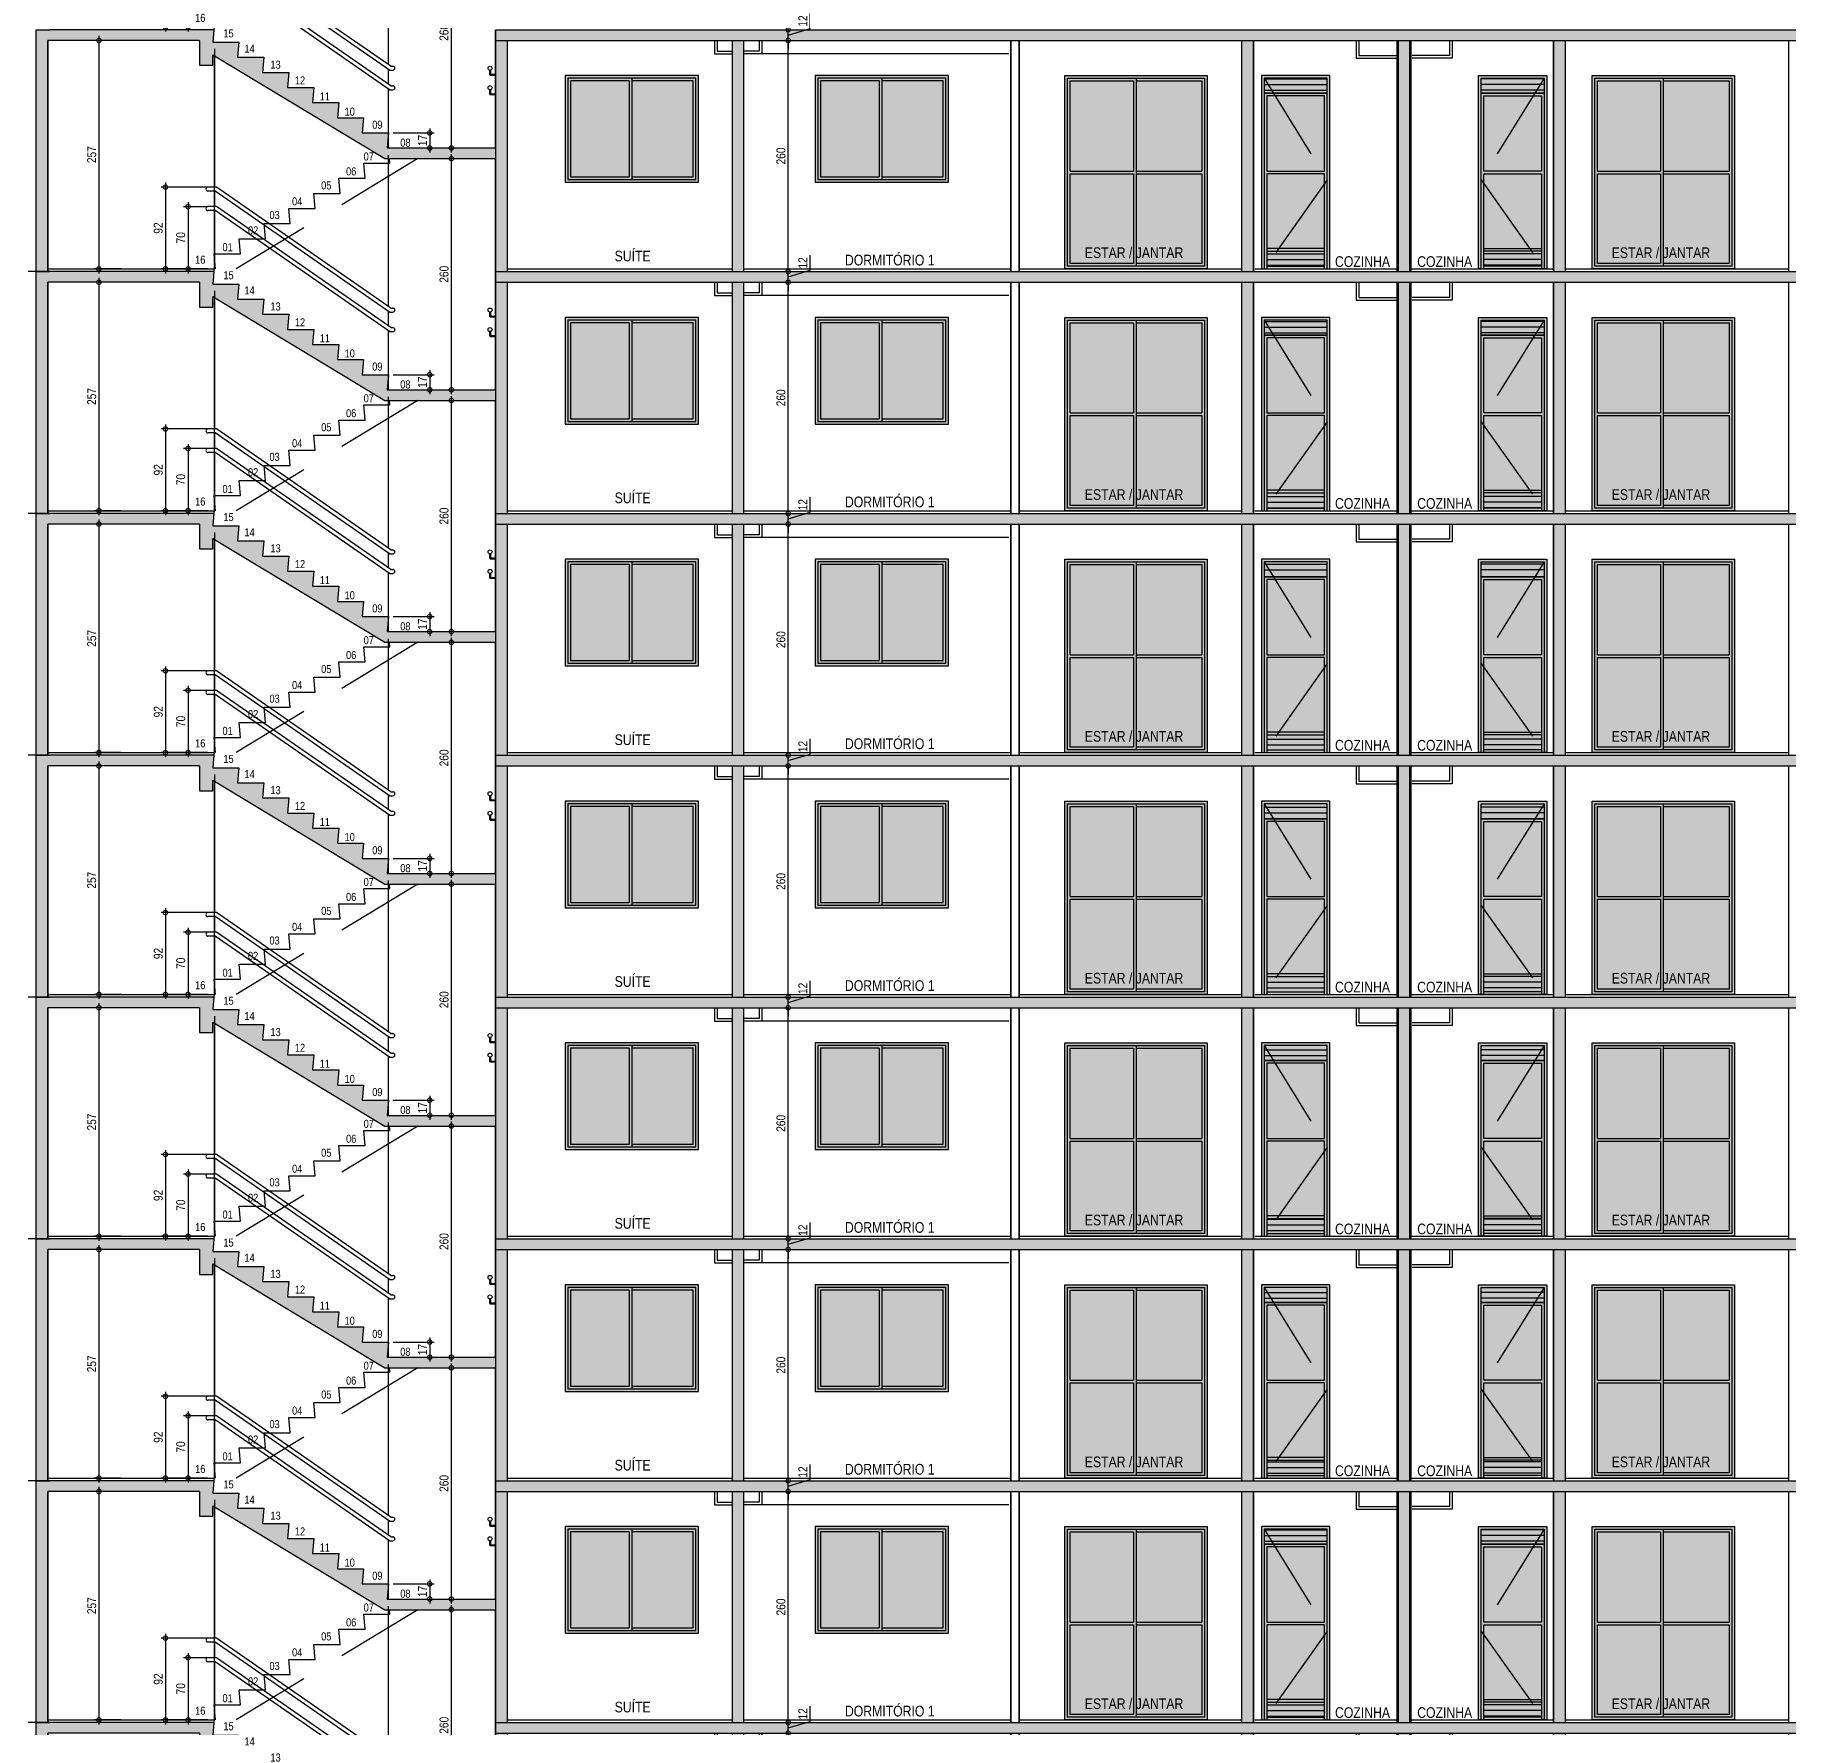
# Model space of a CAD drawing. Header units: metres. Extents: x -9138 to -7768, y 20 to 184.
# Drawn here: x -9022.03 to -9002.3, y 63.44 to 82.48 of the extents above; entities that cross this region are included whole.
import ezdxf
from ezdxf.enums import TextEntityAlignment as Align

# ---------------------------------------------------------------- set-up
doc = ezdxf.new("R2010")
doc.units = ezdxf.units.M
doc.linetypes.add('CTE ELEV$0$DASHEDX2', pattern=[1.5, 1, -0.5])
for name, color, linetype in [('ARQ-DIM EMBASAM', 2, 'Continuous'), ('CTE ELEV$0$ARQ-ALV ACAB', 4, 'Continuous'), ('CTE ELEV$0$ARQ-ALV OSSO', 5, 'Continuous'), ('CTE ELEV$0$ARQ-AUX1', 1, 'Continuous'), ('CTE ELEV$0$ARQ-CAX', 1, 'Continuous'), ('CTE ELEV$0$ARQ-DIM', 2, 'Continuous'), ('CTE ELEV$0$ARQ-EST', 2, 'Continuous'), ('CTE ELEV$0$ARQ-PRJ', 7, 'CTE ELEV$0$DASHEDX2'), ('CTE ELEV$0$ARQ-TXT', 2, 'Continuous'), ('CTE ELEV$0$ES-CORTE', 2, 'Continuous')]:
    doc.layers.add(name, color=color, linetype=linetype)
doc.layers.add('CTE ELEV$0$COR-CAIX', color=7, linetype='Continuous', true_color=0x45494e)
doc.styles.add('CTE ELEV$0$Adesa', font='ARIALN.TTF')
doc.styles.add('CTE ELEV$0$M50', font='ARIALN.TTF', dxfattribs={"height": 0.15})
doc.dimstyles.new('CTE ELEV$0$ADESA 1-0050', dxfattribs={"dimtxt": 0.1, "dimasz": 0.1, "dimexe": 0.05, "dimexo": 0.05, "dimgap": 0.03, "dimtad": 1, "dimdec": 1, "dimlfac": 100, "dimzin": 12, "dimtxsty": 'CTE ELEV$0$Adesa', "dimblk": 'CTE ELEV$0$_DotSmall', "dimcen": 1, "dimdle": 0.05, "dimclrd": 1, "dimclre": 1, "dimclrt": 256, "dimazin": 3, "dimtm": 1e-09, "dimtfac": 1, "dimtdec": 1, "dimtmove": 1, "dimatfit": 0, "dimldrblk": 'CTE ELEV$0$_DotSmall', "dimfxl": 0.8, "dimtvp": 2, "dimtolj": 1, "dimtzin": 0, "dimarcsym": 0})

# ---------------------------------------------------------------- blocks, each defined once
blk = doc.blocks.new('CTE ELEV$0$V P 160x220')
at = {"layer": 'CTE ELEV$0$COR-CAIX'}
h = blk.add_hatch(color=256, dxfattribs=at)
h.dxf.hatch_style = 1
h.paths.add_polyline_path([(0, 2.175), (1.6, 2.175), (1.6, 0), (0, 0)])
h = blk.add_hatch(color=254, dxfattribs=at)
h.dxf.hatch_style = 1
h.paths.add_polyline_path([(0.77, 2.115), (0.06, 2.115), (0.06, 1.1), (0.77, 1.1)])
h.paths.add_polyline_path([(1.54, 2.115), (0.8, 2.115), (0.8, 1.1), (1.54, 1.1)])
h.paths.add_polyline_path([(1.54, 1.07), (0.8, 1.07), (0.8, 0.06), (1.54, 0.06)])
h.paths.add_polyline_path([(0.77, 1.07), (0.06, 1.07), (0.06, 0.06), (0.77, 0.06)])
at = {"layer": 'CTE ELEV$0$ARQ-CAX'}
for p, q in [((0.06, 1.1), (0.77, 1.1)), ((0.06, 1.07), (0.77, 1.07)), ((0.8, 1.1), (1.54, 1.1)), ((0.8, 1.07), (1.54, 1.07))]:
    blk.add_line(p, q, dxfattribs=at)
for points in [[(0, 2.175), (1.6, 2.175), (1.6, 0), (0, 0)], [(0.03, 2.145), (1.57, 2.145), (1.57, 0.03), (0.03, 0.03)]]:
    blk.add_lwpolyline(points, close=True, dxfattribs=at)
for points in [[(0.06, 1.1), (0.06, 2.115), (0.77, 2.115)], [(0.77, 2.115), (0.77, 1.1)], [(0.8, 2.145), (0.8, 0.03)], [(0.8, 2.115), (1.54, 2.115), (1.54, 1.1)], [(0.77, 0.06), (0.06, 0.06), (0.06, 1.07)], [(0.77, 1.07), (0.77, 0.06)], [(1.54, 1.07), (1.54, 0.06), (0.8, 0.06)]]:
    blk.add_lwpolyline(points, dxfattribs=at)
blk = doc.blocks.new('CTE ELEV$0$V J 150x120')
at = {"layer": 'CTE ELEV$0$COR-CAIX'}
h = blk.add_hatch(color=256, dxfattribs=at)
h.dxf.hatch_style = 1
h.paths.add_polyline_path([(1.5, 1.2), (0, 1.2), (0, 0), (1.5, 0)])
h = blk.add_hatch(color=254, dxfattribs=at)
h.dxf.hatch_style = 1
h.paths.add_polyline_path([(0.72, 1.14), (0.06, 1.14), (0.06, 0.06), (0.72, 0.06)])
h.paths.add_polyline_path([(0.75, 0.06), (1.44, 0.06), (1.44, 1.14), (0.75, 1.14)])
for points in [[(1.5, 1.2), (0, 1.2), (0, 0), (1.5, 0)], [(1.47, 1.17), (0.03, 1.17), (0.03, 0.03), (1.47, 0.03)]]:
    blk.add_lwpolyline(points, close=True)
for points in [[(0.72, 1.14), (0.06, 1.14), (0.06, 0.06), (0.72, 0.06)], [(0.72, 1.14), (0.72, 0.06)], [(0.75, 1.17), (0.75, 0.03)], [(0.75, 0.06), (1.44, 0.06), (1.44, 1.14), (0.75, 1.14)]]:
    blk.add_lwpolyline(points)
blk = doc.blocks.new('CTE ELEV$0$V P 80x220')
at = {"layer": 'CTE ELEV$0$ARQ-CAX'}
h = blk.add_hatch(dxfattribs=at)
h.set_pattern_fill('LINE', scale=0.02)
h.set_pattern_definition([(0, (0.74004, 2.16916), (0, 0.0635), [])])
h.paths.add_polyline_path([(0.74, 2.145), (0.03, 2.145), (0.03, 2), (0.74, 2)])
h.paths.add_polyline_path([(0.71, 0.2), (0.06, 0.2), (0.06, 0.03), (0.71, 0.03)])
at = {"layer": 'CTE ELEV$0$COR-CAIX'}
h = blk.add_hatch(color=256, dxfattribs=at)
h.dxf.hatch_style = 1
h.paths.add_polyline_path([(0.77, 0), (0.77, 2.175), (0, 2.175), (0, 0)])
h = blk.add_hatch(color=254, dxfattribs=at)
h.dxf.hatch_style = 1
h.paths.add_polyline_path([(0.71, 1.945), (0.154, 1.945), (0.678, 1.1), (0.71, 1.1)])
h.paths.add_polyline_path([(0.154, 1.945), (0.06, 1.945), (0.06, 1.1), (0.678, 1.1)])
h.paths.add_polyline_path([(0.71, 0.958), (0.71, 1.048), (0.697, 1.07), (0.06, 1.07), (0.06, 0.23), (0.193, 0.23)])
h.paths.add_polyline_path([(0.71, 0.958), (0.193, 0.23), (0.71, 0.23)], flags=17)
at = {"layer": 'CTE ELEV$0$ARQ-CAX'}
for points in [[(0.77, 0), (0.77, 2.175), (0, 2.175), (0, 0)], [(0.74, 2.145), (0.03, 2.145), (0.03, 1.975), (0.74, 1.975)]]:
    blk.add_lwpolyline(points, close=True, dxfattribs=at)
for points in [[(0.74, 0), (0.74, 1.975), (0.03, 1.975), (0.03, 0)], [(0.71, 1.1), (0.71, 1.945), (0.06, 1.945), (0.06, 1.1)], [(0.06, 1.1), (0.71, 1.1)], [(0.06, 1.07), (0.06, 0)], [(0.71, 1.07), (0.06, 1.07)], [(0.71, 0), (0.71, 1.07)], [(0.71, 0.23), (0.06, 0.23)], [(0.06, 0.2), (0.71, 0.2)], [(0.06, 0.03), (0.71, 0.03)], [(0, 0), (0.77, 0)]]:
    blk.add_lwpolyline(points, dxfattribs=at)
at = {"layer": 'CTE ELEV$0$ARQ-PRJ'}
blk.add_lwpolyline([(0.03, 2.145), (0.74, 1), (0.03, 0)], dxfattribs=at)
blk = doc.blocks.new('CTE ELEV$0$_DotSmall')
at = {"color": 0, "linetype": 'ByBlock', "const_width": 0.5}
blk.add_lwpolyline([(-0.0625, 0, 1), (0.0625, 0, 1)], format="xyb", close=True, dxfattribs=at)
blk = doc.blocks.new('*D450')
at = {"layer": 'CTE ELEV$0$ES-CORTE', "color": 1, "lineweight": -2, "transparency": 16777216}
for p, q in [((1.78, 3.45), (1.508, 3.45)), ((1.558, 3.5), (1.558, 2.7)), ((1.78, 2.75), (1.508, 2.75))]:
    blk.add_line(p, q, dxfattribs=at)
at = {"layer": 'Defpoints', "color": 0, "transparency": 16777216}
for p in [(1.83, 3.45, 0), (1.558, 2.75), (1.83, 2.75, 0)]:
    blk.add_point(p, dxfattribs=at)
at = {"layer": 'CTE ELEV$0$ES-CORTE', "color": 1, "lineweight": -2, "transparency": 16777216, "xscale": 0.1, "yscale": 0.1, "zscale": 0.1}
for p, rotation in [((1.558, 3.45), 90), ((1.558, 2.75), 270)]:
    blk.add_blockref('CTE ELEV$0$_DotSmall', p, dxfattribs=dict(at, rotation=rotation))
at = {"layer": 'CTE ELEV$0$ES-CORTE', "transparency": 16777216, "insert": (1.476, 3.1), "char_height": 0.1, "attachment_point": 5, "rotation": 90, "style": 'CTE ELEV$0$Adesa'}
blk.add_mtext('\\A1;70', dxfattribs=at)
blk = doc.blocks.new('*D451')
at = {"layer": 'CTE ELEV$0$ES-CORTE', "color": 1, "lineweight": -2, "transparency": 16777216}
for p, q in [((1.779, 3.67), (1.254, 3.67)), ((1.304, 3.72), (1.304, 2.7)), ((1.779, 2.75), (1.254, 2.75))]:
    blk.add_line(p, q, dxfattribs=at)
at = {"layer": 'Defpoints', "color": 0, "transparency": 16777216}
for p in [(1.829, 3.67, 0), (1.304, 2.75), (1.829, 2.75, 0)]:
    blk.add_point(p, dxfattribs=at)
at = {"layer": 'CTE ELEV$0$ES-CORTE', "color": 1, "lineweight": -2, "transparency": 16777216, "xscale": 0.1, "yscale": 0.1, "zscale": 0.1}
for p, rotation in [((1.304, 3.67), 90), ((1.304, 2.75), 270)]:
    blk.add_blockref('CTE ELEV$0$_DotSmall', p, dxfattribs=dict(at, rotation=rotation))
at = {"layer": 'CTE ELEV$0$ES-CORTE', "transparency": 16777216, "insert": (1.223, 3.21), "char_height": 0.1, "attachment_point": 5, "rotation": 90, "style": 'CTE ELEV$0$Adesa'}
blk.add_mtext('\\A1;92', dxfattribs=at)
blk = doc.blocks.new('*D695')
at = {"layer": 'CTE ELEV$0$ES-CORTE', "color": 1, "lineweight": -2, "transparency": 16777216}
for p, q in [((4.276, 1.61), (4.276, 1.34)), ((3.863, 1.56), (4.326, 1.56)), ((3.863, 1.39), (4.326, 1.39))]:
    blk.add_line(p, q, dxfattribs=at)
at = {"layer": 'Defpoints', "color": 0, "transparency": 16777216}
for p in [(3.813, 1.56, 0), (3.813, 1.39, 0), (4.276, 1.39)]:
    blk.add_point(p, dxfattribs=at)
at = {"layer": 'CTE ELEV$0$ES-CORTE', "color": 1, "lineweight": -2, "transparency": 16777216, "xscale": 0.1, "yscale": 0.1, "zscale": 0.1}
for p, rotation in [((4.276, 1.56), 90), ((4.276, 1.39), 270)]:
    blk.add_blockref('CTE ELEV$0$_DotSmall', p, dxfattribs=dict(at, rotation=rotation))
at = {"layer": 'CTE ELEV$0$ES-CORTE', "transparency": 16777216, "insert": (4.195, 1.475), "char_height": 0.1, "attachment_point": 5, "rotation": 90, "style": 'CTE ELEV$0$Adesa'}
blk.add_mtext('\\A1;17', dxfattribs=at)
blk = doc.blocks.new('*D696')
at = {"layer": 'CTE ELEV$0$ES-CORTE', "color": 1, "lineweight": -2, "transparency": 16777216}
for p, q in [((7.88, 2.6), (8.357, 2.6)), ((8.307, -0.05), (8.307, 2.65)), ((7.88, 0), (8.357, 0))]:
    blk.add_line(p, q, dxfattribs=at)
at = {"layer": 'Defpoints', "color": 0, "transparency": 16777216}
for p in [(7.83, 2.6, 0), (8.307, 2.6), (7.83, 0, 0)]:
    blk.add_point(p, dxfattribs=at)
at = {"layer": 'CTE ELEV$0$ES-CORTE', "color": 1, "lineweight": -2, "transparency": 16777216, "xscale": 0.1, "yscale": 0.1, "zscale": 0.1}
for p, rotation in [((8.307, 2.6), 90), ((8.307, 0), 270)]:
    blk.add_blockref('CTE ELEV$0$_DotSmall', p, dxfattribs=dict(at, rotation=rotation))
at = {"layer": 'CTE ELEV$0$ES-CORTE', "transparency": 16777216, "insert": (8.226, 1.3), "char_height": 0.1, "attachment_point": 5, "rotation": 90, "style": 'CTE ELEV$0$Adesa'}
blk.add_mtext('\\A1;260', dxfattribs=at)
blk = doc.blocks.new('*D697')
at = {"layer": 'CTE ELEV$0$ES-CORTE', "color": 1, "lineweight": -2, "transparency": 16777216}
for p, q in [((8.307, 2.72), (8.307, 2.82)), ((8.553, 2.734), (8.553, 2.903)), ((8.168, 2.72), (8.357, 2.72)), ((8.168, 2.6), (8.357, 2.6)), ((8.307, 2.66), (8.553, 2.734)), ((8.307, 2.6), (8.307, 2.72)), ((8.307, 2.6), (8.307, 2.72)), ((8.307, 2.6), (8.307, 2.5))]:
    blk.add_line(p, q, dxfattribs=at)
at = {"layer": 'Defpoints', "color": 0, "transparency": 16777216}
for p in [(8.118, 2.72, 0), (8.118, 2.6), (8.307, 2.72)]:
    blk.add_point(p, dxfattribs=at)
at = {"layer": 'CTE ELEV$0$ES-CORTE', "color": 1, "lineweight": -2, "transparency": 16777216, "xscale": 0.1, "yscale": 0.1, "zscale": 0.1}
for p, rotation in [((8.307, 2.72), 270), ((8.307, 2.6), 90)]:
    blk.add_blockref('CTE ELEV$0$_DotSmall', p, dxfattribs=dict(at, rotation=rotation))
at = {"layer": 'CTE ELEV$0$ES-CORTE', "transparency": 16777216, "insert": (8.472, 2.818), "char_height": 0.1, "attachment_point": 5, "rotation": 90, "style": 'CTE ELEV$0$Adesa'}
blk.add_mtext('\\A1;12', dxfattribs=at)
blk = doc.blocks.new('*D419')
at = {"layer": 'CTE ELEV$0$ARQ-DIM', "color": 1, "lineweight": -2, "transparency": 16777216}
for p, q in [((-9021.062, 66.1), (-9021.359, 66.1)), ((-9021.309, 66.15), (-9021.309, 63.48)), ((-9021.062, 63.53), (-9021.359, 63.53))]:
    blk.add_line(p, q, dxfattribs=at)
at = {"layer": 'Defpoints', "color": 0, "transparency": 16777216}
for p in [(-9021.012, 66.1, 0), (-9021.309, 63.53), (-9021.012, 63.53, 0)]:
    blk.add_point(p, dxfattribs=at)
at = {"layer": 'CTE ELEV$0$ARQ-DIM', "color": 1, "lineweight": -2, "transparency": 16777216, "xscale": 0.1, "yscale": 0.1, "zscale": 0.1}
for p, rotation in [((-9021.309, 66.1), 90), ((-9021.309, 63.53), 270)]:
    blk.add_blockref('CTE ELEV$0$_DotSmall', p, dxfattribs=dict(at, rotation=rotation))
at = {"layer": 'CTE ELEV$0$ARQ-DIM', "transparency": 16777216, "insert": (-9021.39, 64.815), "char_height": 0.1, "attachment_point": 5, "rotation": 90, "style": 'CTE ELEV$0$Adesa'}
blk.add_mtext('\\A1;257', dxfattribs=at)
blk = doc.blocks.new('*D420')
at = {"layer": 'CTE ELEV$0$ARQ-DIM', "color": 1, "lineweight": -2, "transparency": 16777216}
for p, q in [((-9017.377, 64.77), (-9017.295, 64.77)), ((-9017.345, 62.12), (-9017.345, 64.82)), ((-9017.398, 62.17), (-9017.295, 62.17))]:
    blk.add_line(p, q, dxfattribs=at)
at = {"layer": 'Defpoints', "color": 0, "transparency": 16777216}
for p in [(-9017.427, 64.77, 0), (-9017.345, 64.77), (-9017.448, 62.17, 0)]:
    blk.add_point(p, dxfattribs=at)
at = {"layer": 'CTE ELEV$0$ARQ-DIM', "color": 1, "lineweight": -2, "transparency": 16777216, "xscale": 0.1, "yscale": 0.1, "zscale": 0.1}
for p, rotation in [((-9017.345, 64.77), 90), ((-9017.345, 62.17), 270)]:
    blk.add_blockref('CTE ELEV$0$_DotSmall', p, dxfattribs=dict(at, rotation=rotation))
at = {"layer": 'CTE ELEV$0$ARQ-DIM', "transparency": 16777216, "insert": (-9017.427, 63.47), "char_height": 0.1, "attachment_point": 5, "rotation": 90, "style": 'CTE ELEV$0$Adesa'}
blk.add_mtext('\\A1;260', dxfattribs=at)
blk = doc.blocks.new('*D421')
at = {"layer": 'CTE ELEV$0$ARQ-DIM', "color": 1, "lineweight": -2, "transparency": 16777216}
for p, q in [((-9021.309, 68.87), (-9021.309, 66.2)), ((-9021.062, 68.82), (-9021.359, 68.82)), ((-9021.062, 66.25), (-9021.359, 66.25))]:
    blk.add_line(p, q, dxfattribs=at)
at = {"layer": 'Defpoints', "color": 0, "transparency": 16777216}
for p in [(-9021.012, 68.82, 0), (-9021.309, 66.25), (-9021.012, 66.25, 0)]:
    blk.add_point(p, dxfattribs=at)
at = {"layer": 'CTE ELEV$0$ARQ-DIM', "color": 1, "lineweight": -2, "transparency": 16777216, "xscale": 0.1, "yscale": 0.1, "zscale": 0.1}
for p, rotation in [((-9021.309, 68.82), 90), ((-9021.309, 66.25), 270)]:
    blk.add_blockref('CTE ELEV$0$_DotSmall', p, dxfattribs=dict(at, rotation=rotation))
at = {"layer": 'CTE ELEV$0$ARQ-DIM', "transparency": 16777216, "insert": (-9021.39, 67.535), "char_height": 0.1, "attachment_point": 5, "rotation": 90, "style": 'CTE ELEV$0$Adesa'}
blk.add_mtext('\\A1;257', dxfattribs=at)
blk = doc.blocks.new('*D422')
at = {"layer": 'CTE ELEV$0$ARQ-DIM', "color": 1, "lineweight": -2, "transparency": 16777216}
for p, q in [((-9017.377, 67.49), (-9017.295, 67.49)), ((-9017.345, 64.84), (-9017.345, 67.54)), ((-9017.398, 64.89), (-9017.295, 64.89))]:
    blk.add_line(p, q, dxfattribs=at)
at = {"layer": 'Defpoints', "color": 0, "transparency": 16777216}
for p in [(-9017.427, 67.49, 0), (-9017.345, 67.49), (-9017.448, 64.89, 0)]:
    blk.add_point(p, dxfattribs=at)
at = {"layer": 'CTE ELEV$0$ARQ-DIM', "color": 1, "lineweight": -2, "transparency": 16777216, "xscale": 0.1, "yscale": 0.1, "zscale": 0.1}
for p, rotation in [((-9017.345, 67.49), 90), ((-9017.345, 64.89), 270)]:
    blk.add_blockref('CTE ELEV$0$_DotSmall', p, dxfattribs=dict(at, rotation=rotation))
at = {"layer": 'CTE ELEV$0$ARQ-DIM', "transparency": 16777216, "insert": (-9017.427, 66.19), "char_height": 0.1, "attachment_point": 5, "rotation": 90, "style": 'CTE ELEV$0$Adesa'}
blk.add_mtext('\\A1;260', dxfattribs=at)
blk = doc.blocks.new('*D423')
at = {"layer": 'CTE ELEV$0$ARQ-DIM', "color": 1, "lineweight": -2, "transparency": 16777216}
for p, q in [((-9021.062, 71.54), (-9021.359, 71.54)), ((-9021.309, 71.59), (-9021.309, 68.92)), ((-9021.062, 68.97), (-9021.359, 68.97))]:
    blk.add_line(p, q, dxfattribs=at)
at = {"layer": 'Defpoints', "color": 0, "transparency": 16777216}
for p in [(-9021.012, 71.54, 0), (-9021.309, 68.97), (-9021.012, 68.97, 0)]:
    blk.add_point(p, dxfattribs=at)
at = {"layer": 'CTE ELEV$0$ARQ-DIM', "color": 1, "lineweight": -2, "transparency": 16777216, "xscale": 0.1, "yscale": 0.1, "zscale": 0.1}
for p, rotation in [((-9021.309, 71.54), 90), ((-9021.309, 68.97), 270)]:
    blk.add_blockref('CTE ELEV$0$_DotSmall', p, dxfattribs=dict(at, rotation=rotation))
at = {"layer": 'CTE ELEV$0$ARQ-DIM', "transparency": 16777216, "insert": (-9021.39, 70.255), "char_height": 0.1, "attachment_point": 5, "rotation": 90, "style": 'CTE ELEV$0$Adesa'}
blk.add_mtext('\\A1;257', dxfattribs=at)
blk = doc.blocks.new('*D424')
at = {"layer": 'CTE ELEV$0$ARQ-DIM', "color": 1, "lineweight": -2, "transparency": 16777216}
for p, q in [((-9017.345, 67.56), (-9017.345, 70.26)), ((-9017.377, 70.21), (-9017.295, 70.21)), ((-9017.398, 67.61), (-9017.295, 67.61))]:
    blk.add_line(p, q, dxfattribs=at)
at = {"layer": 'Defpoints', "color": 0, "transparency": 16777216}
for p in [(-9017.427, 70.21, 0), (-9017.345, 70.21), (-9017.448, 67.61, 0)]:
    blk.add_point(p, dxfattribs=at)
at = {"layer": 'CTE ELEV$0$ARQ-DIM', "color": 1, "lineweight": -2, "transparency": 16777216, "xscale": 0.1, "yscale": 0.1, "zscale": 0.1}
for p, rotation in [((-9017.345, 70.21), 90), ((-9017.345, 67.61), 270)]:
    blk.add_blockref('CTE ELEV$0$_DotSmall', p, dxfattribs=dict(at, rotation=rotation))
at = {"layer": 'CTE ELEV$0$ARQ-DIM', "transparency": 16777216, "insert": (-9017.427, 68.91), "char_height": 0.1, "attachment_point": 5, "rotation": 90, "style": 'CTE ELEV$0$Adesa'}
blk.add_mtext('\\A1;260', dxfattribs=at)
blk = doc.blocks.new('*D425')
at = {"layer": 'CTE ELEV$0$ARQ-DIM', "color": 1, "lineweight": -2, "transparency": 16777216}
for p, q in [((-9021.062, 74.26), (-9021.359, 74.26)), ((-9021.309, 74.31), (-9021.309, 71.64)), ((-9021.062, 71.69), (-9021.359, 71.69))]:
    blk.add_line(p, q, dxfattribs=at)
at = {"layer": 'Defpoints', "color": 0, "transparency": 16777216}
for p in [(-9021.012, 74.26, 0), (-9021.309, 71.69), (-9021.012, 71.69, 0)]:
    blk.add_point(p, dxfattribs=at)
at = {"layer": 'CTE ELEV$0$ARQ-DIM', "color": 1, "lineweight": -2, "transparency": 16777216, "xscale": 0.1, "yscale": 0.1, "zscale": 0.1}
for p, rotation in [((-9021.309, 74.26), 90), ((-9021.309, 71.69), 270)]:
    blk.add_blockref('CTE ELEV$0$_DotSmall', p, dxfattribs=dict(at, rotation=rotation))
at = {"layer": 'CTE ELEV$0$ARQ-DIM', "transparency": 16777216, "insert": (-9021.39, 72.975), "char_height": 0.1, "attachment_point": 5, "rotation": 90, "style": 'CTE ELEV$0$Adesa'}
blk.add_mtext('\\A1;257', dxfattribs=at)
blk = doc.blocks.new('*D426')
at = {"layer": 'CTE ELEV$0$ARQ-DIM', "color": 1, "lineweight": -2, "transparency": 16777216}
for p, q in [((-9017.377, 72.93), (-9017.295, 72.93)), ((-9017.345, 70.28), (-9017.345, 72.98)), ((-9017.398, 70.33), (-9017.295, 70.33))]:
    blk.add_line(p, q, dxfattribs=at)
at = {"layer": 'Defpoints', "color": 0, "transparency": 16777216}
for p in [(-9017.427, 72.93, 0), (-9017.345, 72.93), (-9017.448, 70.33, 0)]:
    blk.add_point(p, dxfattribs=at)
at = {"layer": 'CTE ELEV$0$ARQ-DIM', "color": 1, "lineweight": -2, "transparency": 16777216, "xscale": 0.1, "yscale": 0.1, "zscale": 0.1}
for p, rotation in [((-9017.345, 72.93), 90), ((-9017.345, 70.33), 270)]:
    blk.add_blockref('CTE ELEV$0$_DotSmall', p, dxfattribs=dict(at, rotation=rotation))
at = {"layer": 'CTE ELEV$0$ARQ-DIM', "transparency": 16777216, "insert": (-9017.427, 71.63), "char_height": 0.1, "attachment_point": 5, "rotation": 90, "style": 'CTE ELEV$0$Adesa'}
blk.add_mtext('\\A1;260', dxfattribs=at)
blk = doc.blocks.new('*D427')
at = {"layer": 'CTE ELEV$0$ARQ-DIM', "color": 1, "lineweight": -2, "transparency": 16777216}
for p, q in [((-9021.062, 76.98), (-9021.359, 76.98)), ((-9021.309, 77.03), (-9021.309, 74.36)), ((-9021.062, 74.41), (-9021.359, 74.41))]:
    blk.add_line(p, q, dxfattribs=at)
at = {"layer": 'Defpoints', "color": 0, "transparency": 16777216}
for p in [(-9021.012, 76.98, 0), (-9021.309, 74.41), (-9021.012, 74.41, 0)]:
    blk.add_point(p, dxfattribs=at)
at = {"layer": 'CTE ELEV$0$ARQ-DIM', "color": 1, "lineweight": -2, "transparency": 16777216, "xscale": 0.1, "yscale": 0.1, "zscale": 0.1}
for p, rotation in [((-9021.309, 76.98), 90), ((-9021.309, 74.41), 270)]:
    blk.add_blockref('CTE ELEV$0$_DotSmall', p, dxfattribs=dict(at, rotation=rotation))
at = {"layer": 'CTE ELEV$0$ARQ-DIM', "transparency": 16777216, "insert": (-9021.39, 75.695), "char_height": 0.1, "attachment_point": 5, "rotation": 90, "style": 'CTE ELEV$0$Adesa'}
blk.add_mtext('\\A1;257', dxfattribs=at)
blk = doc.blocks.new('*D428')
at = {"layer": 'CTE ELEV$0$ARQ-DIM', "color": 1, "lineweight": -2, "transparency": 16777216}
for p, q in [((-9017.377, 75.65), (-9017.295, 75.65)), ((-9017.345, 73), (-9017.345, 75.7)), ((-9017.398, 73.05), (-9017.295, 73.05))]:
    blk.add_line(p, q, dxfattribs=at)
at = {"layer": 'Defpoints', "color": 0, "transparency": 16777216}
for p in [(-9017.427, 75.65, 0), (-9017.345, 75.65), (-9017.448, 73.05, 0)]:
    blk.add_point(p, dxfattribs=at)
at = {"layer": 'CTE ELEV$0$ARQ-DIM', "color": 1, "lineweight": -2, "transparency": 16777216, "xscale": 0.1, "yscale": 0.1, "zscale": 0.1}
for p, rotation in [((-9017.345, 75.65), 90), ((-9017.345, 73.05), 270)]:
    blk.add_blockref('CTE ELEV$0$_DotSmall', p, dxfattribs=dict(at, rotation=rotation))
at = {"layer": 'CTE ELEV$0$ARQ-DIM', "transparency": 16777216, "insert": (-9017.427, 74.35), "char_height": 0.1, "attachment_point": 5, "rotation": 90, "style": 'CTE ELEV$0$Adesa'}
blk.add_mtext('\\A1;260', dxfattribs=at)
blk = doc.blocks.new('*D429')
at = {"layer": 'CTE ELEV$0$ARQ-DIM', "color": 1, "lineweight": -2, "transparency": 16777216}
for p, q in [((-9021.062, 79.7), (-9021.359, 79.7)), ((-9021.309, 79.75), (-9021.309, 77.08)), ((-9021.062, 77.13), (-9021.359, 77.13))]:
    blk.add_line(p, q, dxfattribs=at)
at = {"layer": 'Defpoints', "color": 0, "transparency": 16777216}
for p in [(-9021.012, 79.7, 0), (-9021.309, 77.13), (-9021.012, 77.13, 0)]:
    blk.add_point(p, dxfattribs=at)
at = {"layer": 'CTE ELEV$0$ARQ-DIM', "color": 1, "lineweight": -2, "transparency": 16777216, "xscale": 0.1, "yscale": 0.1, "zscale": 0.1}
for p, rotation in [((-9021.309, 79.7), 90), ((-9021.309, 77.13), 270)]:
    blk.add_blockref('CTE ELEV$0$_DotSmall', p, dxfattribs=dict(at, rotation=rotation))
at = {"layer": 'CTE ELEV$0$ARQ-DIM', "transparency": 16777216, "insert": (-9021.39, 78.415), "char_height": 0.1, "attachment_point": 5, "rotation": 90, "style": 'CTE ELEV$0$Adesa'}
blk.add_mtext('\\A1;257', dxfattribs=at)
blk = doc.blocks.new('*D430')
at = {"layer": 'CTE ELEV$0$ARQ-DIM', "color": 1, "lineweight": -2, "transparency": 16777216}
for p, q in [((-9017.377, 78.37), (-9017.295, 78.37)), ((-9017.345, 75.72), (-9017.345, 78.42)), ((-9017.398, 75.77), (-9017.295, 75.77))]:
    blk.add_line(p, q, dxfattribs=at)
at = {"layer": 'Defpoints', "color": 0, "transparency": 16777216}
for p in [(-9017.427, 78.37, 0), (-9017.345, 78.37), (-9017.448, 75.77, 0)]:
    blk.add_point(p, dxfattribs=at)
at = {"layer": 'CTE ELEV$0$ARQ-DIM', "color": 1, "lineweight": -2, "transparency": 16777216, "xscale": 0.1, "yscale": 0.1, "zscale": 0.1}
for p, rotation in [((-9017.345, 78.37), 90), ((-9017.345, 75.77), 270)]:
    blk.add_blockref('CTE ELEV$0$_DotSmall', p, dxfattribs=dict(at, rotation=rotation))
at = {"layer": 'CTE ELEV$0$ARQ-DIM', "transparency": 16777216, "insert": (-9017.427, 77.07), "char_height": 0.1, "attachment_point": 5, "rotation": 90, "style": 'CTE ELEV$0$Adesa'}
blk.add_mtext('\\A1;260', dxfattribs=at)
blk = doc.blocks.new('*D431')
at = {"layer": 'CTE ELEV$0$ARQ-DIM', "color": 1, "lineweight": -2, "transparency": 16777216}
for p, q in [((-9021.309, 82.47), (-9021.309, 79.8)), ((-9021.062, 82.42), (-9021.359, 82.42)), ((-9021.062, 79.85), (-9021.359, 79.85))]:
    blk.add_line(p, q, dxfattribs=at)
at = {"layer": 'Defpoints', "color": 0, "transparency": 16777216}
for p in [(-9021.012, 82.42, 0), (-9021.309, 79.85), (-9021.012, 79.85, 0)]:
    blk.add_point(p, dxfattribs=at)
at = {"layer": 'CTE ELEV$0$ARQ-DIM', "color": 1, "lineweight": -2, "transparency": 16777216, "xscale": 0.1, "yscale": 0.1, "zscale": 0.1}
for p, rotation in [((-9021.309, 82.42), 90), ((-9021.309, 79.85), 270)]:
    blk.add_blockref('CTE ELEV$0$_DotSmall', p, dxfattribs=dict(at, rotation=rotation))
at = {"layer": 'CTE ELEV$0$ARQ-DIM', "transparency": 16777216, "insert": (-9021.39, 81.135), "char_height": 0.1, "attachment_point": 5, "rotation": 90, "style": 'CTE ELEV$0$Adesa'}
blk.add_mtext('\\A1;257', dxfattribs=at)
blk = doc.blocks.new('*D432')
at = {"layer": 'CTE ELEV$0$ARQ-DIM', "color": 1, "lineweight": -2, "transparency": 16777216}
for p, q in [((-9017.377, 81.09), (-9017.295, 81.09)), ((-9017.345, 78.44), (-9017.345, 81.14)), ((-9017.398, 78.49), (-9017.295, 78.49))]:
    blk.add_line(p, q, dxfattribs=at)
at = {"layer": 'Defpoints', "color": 0, "transparency": 16777216}
for p in [(-9017.427, 81.09, 0), (-9017.345, 81.09), (-9017.448, 78.49, 0)]:
    blk.add_point(p, dxfattribs=at)
at = {"layer": 'CTE ELEV$0$ARQ-DIM', "color": 1, "lineweight": -2, "transparency": 16777216, "xscale": 0.1, "yscale": 0.1, "zscale": 0.1}
for p, rotation in [((-9017.345, 81.09), 90), ((-9017.345, 78.49), 270)]:
    blk.add_blockref('CTE ELEV$0$_DotSmall', p, dxfattribs=dict(at, rotation=rotation))
at = {"layer": 'CTE ELEV$0$ARQ-DIM', "transparency": 16777216, "insert": (-9017.427, 79.79), "char_height": 0.1, "attachment_point": 5, "rotation": 90, "style": 'CTE ELEV$0$Adesa'}
blk.add_mtext('\\A1;260', dxfattribs=at)
blk = doc.blocks.new('*D434')
at = {"layer": 'CTE ELEV$0$ARQ-DIM', "color": 1, "lineweight": -2, "transparency": 16777216}
for p, q in [((-9017.345, 81.16), (-9017.345, 83.86)), ((-9017.377, 83.81), (-9017.295, 83.81)), ((-9017.398, 81.21), (-9017.295, 81.21))]:
    blk.add_line(p, q, dxfattribs=at)
at = {"layer": 'Defpoints', "color": 0, "transparency": 16777216}
for p in [(-9017.427, 83.81, 0), (-9017.345, 83.81), (-9017.448, 81.21, 0)]:
    blk.add_point(p, dxfattribs=at)
at = {"layer": 'CTE ELEV$0$ARQ-DIM', "color": 1, "lineweight": -2, "transparency": 16777216, "xscale": 0.1, "yscale": 0.1, "zscale": 0.1}
for p, rotation in [((-9017.345, 83.81), 90), ((-9017.345, 81.21), 270)]:
    blk.add_blockref('CTE ELEV$0$_DotSmall', p, dxfattribs=dict(at, rotation=rotation))
at = {"layer": 'CTE ELEV$0$ARQ-DIM', "transparency": 16777216, "insert": (-9017.427, 82.51), "char_height": 0.1, "attachment_point": 5, "rotation": 90, "style": 'CTE ELEV$0$Adesa'}
blk.add_mtext('\\A1;260', dxfattribs=at)
blk = doc.blocks.new('CTE ELEV$0$CT AA TIPO')
at = {"layer": 'CTE ELEV$0$ARQ-EST'}
h = blk.add_hatch(color=8, dxfattribs=at)
h.dxf.hatch_style = 1
h.paths.add_polyline_path([(3.7723, 1.27), (5.02, 1.27), (5.02, 1.39), (3.8132, 1.39), (3.7982, 1.39), (3.8128, 1.56), (3.5178, 1.56), (3.5324, 1.73), (3.2374, 1.73), (3.2519, 1.9), (2.9569, 1.9), (2.9715, 2.07), (2.6765, 2.07), (2.6911, 2.24), (2.3961, 2.24), (2.4106, 2.41), (2.1156, 2.41), (2.1302, 2.58), (1.8352, 2.58), (1.8472, 2.72), (0, 2.72), (-0.15, 2.72), (-0.15, 0), (-0.02, 0), (-0.02, 2.6), (1.6856, 2.6), (1.6856, 2.32), (1.8356, 2.32), (1.8356, 2.4388)])
h = blk.add_hatch(color=8, dxfattribs=at)
h.dxf.hatch_style = 1
h.paths.add_polyline_path([(26.3999, 2.72), (5.02, 2.72), (5.02, 2.6), (26.3999, 2.6)])
h = blk.add_hatch(color=8, dxfattribs=at)
h.dxf.hatch_style = 1
h.paths.add_polyline_path([(5.1499, 2.6), (5.02, 2.6), (5.02, 0), (5.1499, 0)])
h.paths.add_polyline_path([(7.8099, 2.6), (7.68, 2.6), (7.68, 0), (7.8099, 0)])
h.paths.add_polyline_path([(13.54, 2.6), (13.41, 2.6), (13.41, 0), (13.54, 0)])
h.paths.add_polyline_path([(15.2999, 2.6), (15.1699, 2.6), (15.1699, 0), (15.2999, 0)])
h.paths.add_polyline_path([(17.05, 2.6), (16.92, 2.6), (16.92, 0), (17.05, 0)])
h.paths.add_polyline_path([(22.3199, 2.6), (22.19, 2.6), (22.19, 0), (22.3199, 0)])
h.paths.add_polyline_path([(26.3999, 2.6), (26.2699, 2.6), (26.2699, 0), (26.3999, 0)])
at = {"layer": 'CTE ELEV$0$ARQ-ALV ACAB'}
for p, q in [((-0.015, 0, 0), (-0.015, 2.6, 0)), ((0.005, 2.75, 0), (1.8498, 2.75, 0)), ((5.015, 1.39, 0), (5.015, 2.72, 0)), ((10.8099, 0, 0), (10.8099, 2.6, 0)), ((10.91, 0, 0), (10.91, 2.6, 0)), ((13.545, 0, 0), (13.545, 2.6, 0)), ((15.1549, 0, 0), (15.1549, 2.6, 0)), ((15.3149, 0, 0), (15.3149, 2.6, 0)), ((16.915, 0, 0), (16.915, 2.6, 0)), ((19.56, 0, 0), (19.56, 2.6, 0)), ((5.015, 0, 0), (5.015, 1.27, 0)), ((-0.015, 0.03, 0), (1.8532, 0.03, 0)), ((5.1499, 0.03, 0), (7.68, 0.03, 0)), ((7.8099, 0.03, 0), (10.8099, 0.03, 0)), ((10.91, 0.03, 0), (13.41, 0.03, 0)), ((13.555, 0.03, 0), (15.1549, 0.03, 0)), ((15.3149, 0.03, 0), (16.915, 0.03, 0)), ((17.05, 0.03, 0), (19.56, 0.03, 0))]:
    blk.add_line(p, q, dxfattribs=at)
at = {"layer": 'CTE ELEV$0$ARQ-ALV ACAB', "elevation": 0}
blk.add_lwpolyline([(1.8498, 2.75), (1.8472, 2.72)], dxfattribs=at)
at = {"layer": 'CTE ELEV$0$ARQ-ALV OSSO'}
for p, q in [((10.8149, 0, 0), (10.8149, 2.6, 0)), ((10.905, 0, 0), (10.905, 2.6, 0))]:
    blk.add_line(p, q, dxfattribs=at)
at = {"layer": 'CTE ELEV$0$ARQ-AUX1'}
for p, q in [((1.8539, 5.2241, 0), (1.8539, 3.6701, 0)), ((1.8778, 3.6701, 0), (1.7807, 3.6701, 0)), ((1.8641, 3.6251, 0), (1.7821, 3.6251, 0)), ((1.8539, 3.6251, 0), (1.8539, 3.4501, 0)), ((3.8254, 2.265, 0), (1.8641, 3.6251, 0)), ((3.8391, 2.31, 0), (1.8778, 3.6701, 0)), ((1.8778, 3.4501, 0), (1.7821, 3.4501, 0)), ((1.8641, 3.4051, 0), (1.7821, 3.4051, 0)), ((1.8539, 3.4051, 0), (1.8539, 2.75, 0)), ((3.8254, 2.045, 0), (1.8641, 3.4051, 0)), ((3.8391, 2.09, 0), (1.8778, 3.4501, 0)), ((3.8132, 2.3279), (3.8132, 2.72)), ((1.8532, 2.4241, 0), (1.8532, 0.03, 0)), ((10.7899, 2.45, 0), (7.8099, 2.45, 0)), ((3.8132, 2.1079), (3.8132, 2.2735)), ((3.8254, 2.265, 0), (3.8616, 2.265, 0)), ((3.8391, 2.31, 0), (3.863, 2.31, 0)), ((3.8132, 1.39), (3.8132, 2.0535)), ((3.8254, 2.045, 0), (3.8616, 2.045, 0)), ((3.8391, 2.09, 0), (3.8616, 2.09, 0))]:
    blk.add_line(p, q, dxfattribs=at)
blk.add_lwpolyline([(3.8132, 2.72), (3.8132, 4.03)], dxfattribs=at)
at = {"layer": 'CTE ELEV$0$ARQ-AUX1', "elevation": 0}
for points in [[(7.48, 2.6), (7.48, 2.45), (7.68, 2.45)], [(7.51, 2.6), (7.51, 2.48), (7.68, 2.48)], [(8.0099, 2.6), (8.0099, 2.45), (7.8099, 2.45)], [(7.9799, 2.6), (7.9799, 2.48), (7.8099, 2.48)], [(14.695, 2.6), (14.695, 2.4), (15.145, 2.4)], [(14.725, 2.6), (14.725, 2.43), (15.145, 2.43)], [(15.775, 2.6), (15.775, 2.4), (15.325, 2.4)], [(15.745, 2.6), (15.745, 2.43), (15.325, 2.43)]]:
    blk.add_lwpolyline(points, dxfattribs=at)
for points in [[(4.9495, 2.265), (4.9495, 2.22, 0.4142136), (4.9595, 2.21), (5.02, 2.21)], [(4.9595, 2.265), (4.9595, 2.23, 0.4142136), (4.9695, 2.22), (5.02, 2.22)], [(4.9495, 2.045), (4.9495, 2, 0.4142136), (4.9595, 1.99), (5.02, 1.99)], [(4.9595, 2.045), (4.9595, 2.01, 0.4142136), (4.9695, 2), (5.02, 2)]]:
    blk.add_lwpolyline(points, format="xyb", dxfattribs=at)
at = {"layer": 'CTE ELEV$0$ARQ-AUX1'}
for centre in [(4.9545, 2.2875, 0), (4.9545, 2.0675, 0)]:
    blk.add_circle(centre, 0.0225, dxfattribs=at)
for centre, start, end in [((1.7821, 3.6476, 0), 90, 270), ((1.7821, 3.4276, 0), 90, 270), ((3.8616, 2.2875, 0), 270, 90), ((3.8616, 2.0675, 0), 270, 90)]:
    blk.add_arc(centre, 0.0225, start, end, dxfattribs=at)
at = {"layer": 'CTE ELEV$0$ARQ-PRJ', "elevation": 0}
for points in [[(4.1418, 1.27), (2.0994, 0.03)], [(3.5482, 1.05), (3.5332, 1.22), (3.8282, 1.22)], [(3.8282, 1.22), (3.8238, 1.27)], [(3.2682, 0.88), (3.2532, 1.05), (3.5482, 1.05)], [(2.9882, 0.71), (2.9732, 0.88), (3.2682, 0.88)], [(2.7082, 0.54), (2.6932, 0.71), (2.9882, 0.71)], [(2.4282, 0.37), (2.4132, 0.54), (2.7082, 0.54)], [(1.8682, 0.03), (1.8532, 0.2), (2.1482, 0.2)], [(2.1482, 0.2), (2.1332, 0.37), (2.4282, 0.37)]]:
    blk.add_lwpolyline(points, dxfattribs=at)
at = {"layer": 'CTE ELEV$0$ES-CORTE'}
for p, q in [((-0.15, 0, 0), (-0.15, 2.72, 0)), ((-0.15, 2.72, 0), (0, 2.72, 0)), ((-0.02, 0, 0), (-0.02, 2.6, 0)), ((1.6856, 2.6, 0), (-0.02, 2.6, 0)), ((1.8472, 2.72, 0), (0, 2.72, 0)), ((5.02, 2.72, 0), (26.3999, 2.72, 0)), ((5.02, 2.6, 0), (26.3999, 2.6, 0)), ((5.02, 0, 0), (5.02, 2.6, 0)), ((5.1499, 0, 0), (5.1499, 2.6, 0)), ((7.68, 0, 0), (7.68, 2.6, 0)), ((7.8099, 0, 0), (7.8099, 2.6, 0)), ((13.41, 0, 0), (13.41, 2.6, 0)), ((13.54, 0, 0), (13.54, 2.6, 0)), ((15.1699, 0, 0), (15.1699, 2.6, 0)), ((15.2999, 0, 0), (15.2999, 2.6, 0)), ((16.92, 0, 0), (16.92, 2.6, 0)), ((17.05, 0, 0), (17.05, 2.6, 0)), ((1.8356, 2.4388, 0), (3.7723, 1.27, 0)), ((3.8132, 1.39, 0), (5.02, 1.39, 0)), ((3.7723, 1.27, 0), (5.02, 1.27, 0)), ((1.8532, 0, 0), (-31.7, 0, 0)), ((5.015, 0, 0), (26.3999, 0, 0))]:
    blk.add_line(p, q, dxfattribs=at)
at = {"layer": 'CTE ELEV$0$ES-CORTE', "elevation": 0}
for points in [[(1.6856, 2.6), (1.6856, 2.32), (1.8356, 2.32), (1.8356, 2.4388)], [(1.8472, 2.72), (1.8352, 2.58), (2.1302, 2.58)], [(2.1302, 2.58), (2.1156, 2.41), (2.4106, 2.41)], [(5.02, 2.6), (5.02, 2.72)], [(2.4106, 2.41), (2.3961, 2.24), (2.6911, 2.24)], [(2.6911, 2.24), (2.6765, 2.07), (2.9715, 2.07)], [(2.9715, 2.07), (2.9569, 1.9), (3.2519, 1.9)], [(3.2519, 1.9), (3.2374, 1.73), (3.5324, 1.73)], [(3.5324, 1.73), (3.5178, 1.56), (3.8128, 1.56)], [(3.8128, 1.56), (3.7982, 1.39), (3.8132, 1.39)]]:
    blk.add_lwpolyline(points, dxfattribs=at)
at = {"layer": 'CTE ELEV$0$ARQ-CAX'}
for name, p in [('CTE ELEV$0$V J 150x120', (5.8, 1.005, 0)), ('CTE ELEV$0$V J 150x120', (8.61, 1.005, 0)), ('CTE ELEV$0$V P 160x220', (11.42, 0.03, 0)), ('CTE ELEV$0$V P 80x220', (13.63, 0.0301, 0)), ('CTE ELEV$0$V P 160x220', (17.35, 0.03, 0))]:
    blk.add_blockref(name, p, dxfattribs=at)
at = {"layer": 'CTE ELEV$0$ARQ-CAX', "xscale": -1}
blk.add_blockref('CTE ELEV$0$V P 80x220', (16.84, 0.0301, 0), dxfattribs=at)
at = {"layer": 'CTE ELEV$0$ARQ-TXT'}
for s, height, style, p in [('16', 0.09, 'CTE ELEV$0$M50', (1.6953, 2.8535, 0)), ('15', 0.09, 'CTE ELEV$0$M50', (2.0128, 2.6785, 0)), ('14', 0.09, 'CTE ELEV$0$M50', (2.2497, 2.5074, 0)), ('13', 0.09, 'CTE ELEV$0$M50', (2.5421, 2.3274, 0)), ('12', 0.09, 'CTE ELEV$0$M50', (2.8169, 2.1508, 0)), ('11', 0.09, 'CTE ELEV$0$M50', (3.0964, 1.9693, 0)), ('10', 0.09, 'CTE ELEV$0$M50', (3.376, 1.7996, 0)), ('09', 0.09, 'CTE ELEV$0$M50', (3.6869, 1.6516, 0)), ('08', 0.09, 'CTE ELEV$0$M50', (4.0024, 1.4506, 0)), ('07', 0.09, 'CTE ELEV$0$M50', (3.5901, 1.2944, 0)), ('05', 0.09, 'CTE ELEV$0$M50', (3.1131, 0.9693, 0)), ('06', 0.09, 'CTE ELEV$0$M50', (3.3925, 1.1268, 0)), ('04', 0.09, 'CTE ELEV$0$M50', (2.7851, 0.7896, 0)), ('03', 0.09, 'CTE ELEV$0$M50', (2.5309, 0.6367, 0)), ('02', 0.09, 'CTE ELEV$0$M50', (2.29, 0.4636, 0)), ('01', 0.09, 'CTE ELEV$0$M50', (2.0026, 0.2744, 0)), ('SUÍTE', 0.12, 'CTE ELEV$0$Adesa', (6.5579, 0.1896)), ('DORMITÓRIO 1', 0.12, 'CTE ELEV$0$Adesa', (9.4498, 0.1441)), ('ESTAR / JANTAR', 0.12, 'CTE ELEV$0$Adesa', (12.1971, 0.2147)), ('ESTAR / JANTAR', 0.12, 'CTE ELEV$0$Adesa', (18.123, 0.2147)), ('COZINHA', 0.12, 'CTE ELEV$0$Adesa', (14.7668, 0.1123)), ('COZINHA', 0.12, 'CTE ELEV$0$Adesa', (15.6908, 0.1123))]:
    blk.add_text(s, height=height, dxfattribs=dict(at, style=style)).set_placement(p, align=Align.MIDDLE)
at = {"layer": 'CTE ELEV$0$ES-CORTE'}
for base, p1, p2, picture, middle in [((1.304, 2.75, 0), (1.8292, 3.6701, 0), (1.8292, 2.75, 0), '*D451', (1.2229, 3.21, 0)), ((1.5575, 2.75, 0), (1.83, 3.4501, 0), (1.83, 2.75, 0), '*D450', (1.4765, 3.1, 0)), ((8.307, 2.72, 0), (8.1185, 2.6, 0), (8.1185, 2.72, 0), '*D697', (8.4724, 2.7637, 0)), ((8.307, 2.6, 0), (7.83, 0, 0), (7.83, 2.6, 0), '*D696', (8.2259, 1.3, 0)), ((4.2757, 1.39, 0), (3.8128, 1.56, 0), (3.8132, 1.39, 0), '*D695', (4.1955, 1.475, 0))]:
    dim = blk.add_linear_dim(base=base, p1=p1, p2=p2, angle=90, dimstyle='CTE ELEV$0$ADESA 1-0050', dxfattribs=at)
    dim.commit()
    dim.dimension.update_dxf_attribs({"geometry": picture, "text_midpoint": middle})
blk = doc.blocks.new('CTE ELEV')
at = {"layer": 'CTE ELEV$0$ARQ-AUX1'}
for p in [(-9021.8644, 79.82, 0), (-9021.8644, 77.1, 0), (-9021.8644, 74.38, 0), (-9021.8644, 71.66, 0), (-9021.8644, 68.94, 0), (-9021.8644, 66.22, 0), (-9021.8644, 63.5, 0), (-9021.8644, 60.78, 0)]:
    blk.add_blockref('CTE ELEV$0$CT AA TIPO', p, dxfattribs=at)
at = {"layer": 'CTE ELEV$0$ARQ-DIM'}
for base, p1, p2, picture, middle in [((-9017.3455, 83.81, 0), (-9017.4478, 81.21, 0), (-9017.427, 83.81, 0), '*D434', (-9017.4266, 82.51, 0)), ((-9021.3087, 79.85, 0), (-9021.0115, 82.42, 0), (-9021.0115, 79.85, 0), '*D431', (-9021.3898, 81.135, 0)), ((-9017.3455, 81.09, 0), (-9017.4478, 78.49, 0), (-9017.427, 81.09, 0), '*D432', (-9017.4266, 79.79, 0)), ((-9021.3087, 77.13, 0), (-9021.0115, 79.7, 0), (-9021.0115, 77.13, 0), '*D429', (-9021.3898, 78.415, 0)), ((-9017.3455, 78.37, 0), (-9017.4478, 75.77, 0), (-9017.427, 78.37, 0), '*D430', (-9017.4266, 77.07, 0)), ((-9021.3087, 74.41, 0), (-9021.0115, 76.98, 0), (-9021.0115, 74.41, 0), '*D427', (-9021.3898, 75.695, 0)), ((-9017.3455, 75.65, 0), (-9017.4478, 73.05, 0), (-9017.427, 75.65, 0), '*D428', (-9017.4266, 74.35, 0)), ((-9021.3087, 71.69, 0), (-9021.0115, 74.26, 0), (-9021.0115, 71.69, 0), '*D425', (-9021.3898, 72.975, 0)), ((-9017.3455, 72.93, 0), (-9017.4478, 70.33, 0), (-9017.427, 72.93, 0), '*D426', (-9017.4266, 71.63, 0)), ((-9021.3087, 68.97, 0), (-9021.0115, 71.54, 0), (-9021.0115, 68.97, 0), '*D423', (-9021.3898, 70.255, 0)), ((-9017.3455, 70.21, 0), (-9017.4478, 67.61, 0), (-9017.427, 70.21, 0), '*D424', (-9017.4266, 68.91, 0)), ((-9021.3087, 66.25, 0), (-9021.0115, 68.82, 0), (-9021.0115, 66.25, 0), '*D421', (-9021.3898, 67.535, 0)), ((-9017.3455, 67.49, 0), (-9017.4478, 64.89, 0), (-9017.427, 67.49, 0), '*D422', (-9017.4266, 66.19, 0)), ((-9021.3087, 63.53, 0), (-9021.0115, 66.1, 0), (-9021.0115, 63.53, 0), '*D419', (-9021.3898, 64.815, 0)), ((-9017.3455, 64.77, 0), (-9017.4478, 62.17, 0), (-9017.427, 64.77, 0), '*D420', (-9017.4266, 63.47, 0))]:
    dim = blk.add_linear_dim(base=base, p1=p1, p2=p2, angle=90, dimstyle='CTE ELEV$0$ADESA 1-0050', dxfattribs=at)
    dim.commit()
    dim.dimension.update_dxf_attribs({"geometry": picture, "text_midpoint": middle})

msp = doc.modelspace()

# ---------------------------------------------------------------- block references
at = {"layer": 'ARQ-DIM EMBASAM'}
msp.add_blockref('CTE ELEV', (0, 0), dxfattribs=at)

doc.saveas('drawing.dxf')
